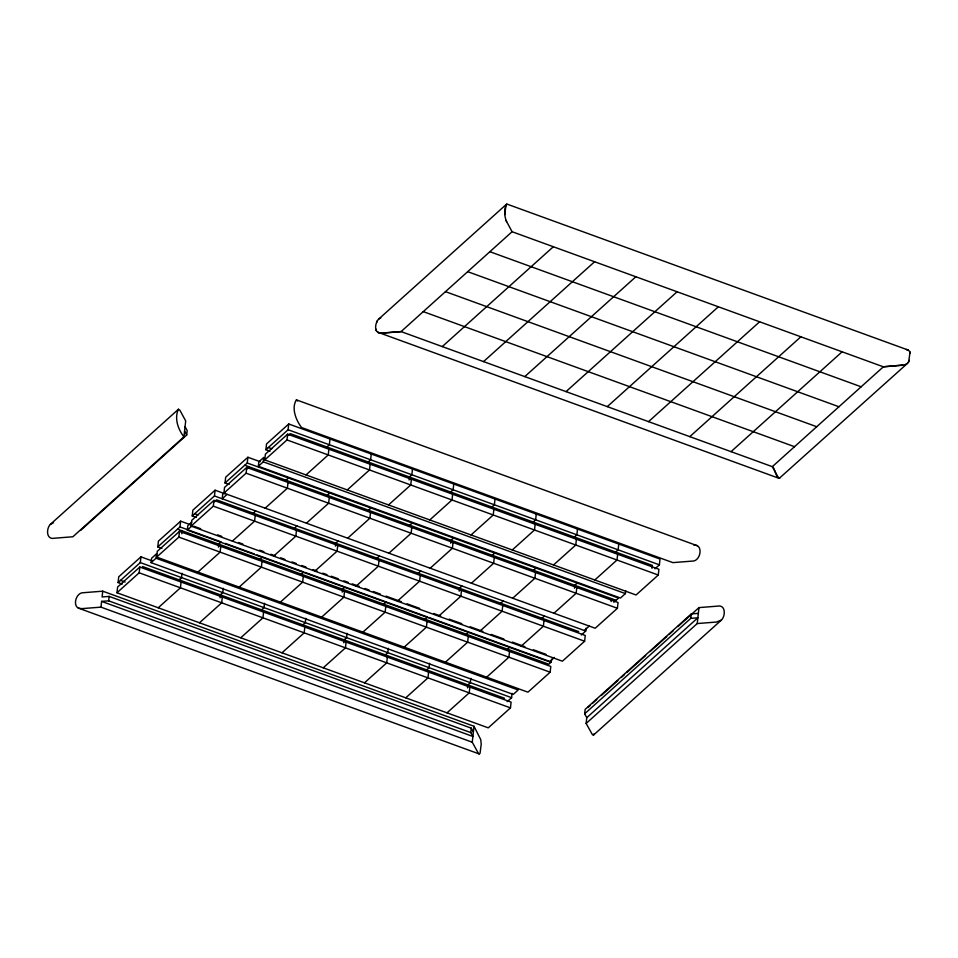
<?xml version="1.0" encoding="UTF-8"?>
<svg xmlns="http://www.w3.org/2000/svg" width="958" height="958" viewBox="0 0 958 958"><rect width="100%" height="100%" fill="white"/><g stroke="black" fill="none" stroke-linecap="round" stroke-linejoin="round"><path stroke-width="1.44" d="M506.59 221.633C504.303 216.58 503.692 208.197 506.938 204.078L907.789 349.909L909.825 351.55L910.04 353.262M504.878 214.568L505.92 205.132M376.111 329.205L376.326 330.905M677.869 626.58L698.981 607.6L717.314 606.163C725.649 604.247 725.793 615.647 721.47 620.006L593.541 735.049L592.499 734.822L586.14 723.446L586.775 717.686L584.655 713.794L585.146 709.363L691.293 613.922L698.346 613.36M584.655 713.794L690.802 618.353L691.293 613.922M586.14 723.446L697.22 623.55L698.981 607.6M479.18 753.934L78.317 608.091C72.461 605.025 76.353 592.319 83.454 592.703L102.734 591.182L474.018 726.272L480.748 739.636L481.215 744.103L480.054 753.299L479.18 753.934L478.329 753.275L472.258 742.222L100.973 607.144L101.608 601.385L108.661 600.834L470.785 732.583L472.893 736.462L101.608 601.385M102.734 591.182L102.099 596.954L109.152 596.403L471.264 728.152L473.384 732.032M108.661 600.834L109.152 596.403M116.972 592.763L117.606 587.003L139.82 567.028L511.105 702.118L510.47 707.878L488.257 727.852L116.972 592.763L139.185 572.8L139.82 567.028M122.217 584.069L118.097 582.572L118.732 576.812L140.946 556.837L151.939 560.849M118.097 582.572L140.311 562.597L140.946 556.837M151.113 562.669L151.603 558.239L156.537 553.796L156.046 558.227L151.113 562.669L513.237 694.418L518.17 689.976L156.046 558.227M156.657 557.089L157.292 551.329L179.505 531.355L550.79 666.445L550.155 672.205L527.942 692.179L156.657 557.089L178.871 537.115L179.505 531.355M161.902 548.395L157.783 546.898L158.417 541.138L180.631 521.164L190.259 524.661M183.936 436.872L185.696 420.921L179.912 410.299L178.523 409.198L50.367 524.361C46.044 528.72 46.188 540.12 54.522 538.204L72.856 536.767L183.936 436.872C178.008 429.196 174.272 418.682 178.296 409.305M80.544 530.457L186.69 435.004L187.181 430.573L185.062 426.681M157.783 546.898L179.996 526.924L180.631 521.164M181.781 533.762L182.116 530.816M181.074 582.045L180.439 587.805L158.226 607.779M182.032 573.291L181.565 577.614L179.086 579.829M554.407 657.416L549.473 661.846L187.349 530.097L187.84 525.667L191.792 522.11M191.109 526.11L191.744 520.35L213.969 500.387L585.254 635.465L584.62 641.225L562.406 661.2L191.109 526.11L213.323 506.147L213.969 500.387M196.366 517.416L192.235 515.919L192.869 510.159L215.083 490.197L224.711 493.693M192.235 515.919L214.448 495.957L215.083 490.197M223.909 493.166L224.543 487.406L246.757 467.432L618.042 602.522L617.407 608.282L595.193 628.244L223.909 493.166L246.122 473.192L246.757 467.432M229.154 484.473L225.034 482.976L225.669 477.204L247.882 457.241L260.253 461.744M218.46 547.114L218.783 544.156L221.25 541.941M220.759 546.371L220.124 552.131L197.911 572.094M220.017 597.792L220.352 594.846L222.819 592.619L223.286 588.296M222.328 597.05L221.693 602.81L199.48 622.784M225.034 482.976L247.248 463.001L247.882 457.241M258.337 466.283L258.828 461.852L263.761 457.421L263.27 461.852L258.337 466.283L620.461 598.031L625.394 593.601L625.718 590.643M255.223 515.392L254.577 521.152L232.363 541.126M264.767 459.912L265.402 454.14L287.616 434.178L658.9 569.268L658.266 575.028L636.052 594.99L264.767 459.912L286.981 439.938L287.616 434.178M270.012 451.218L265.893 449.709L266.528 443.949L288.741 423.987L660.026 559.065L659.391 564.837L655.009 568.777M262.013 561.376L261.378 567.136L239.165 587.11M263.582 612.066L262.947 617.826L240.733 637.788M264.54 603.312L264.073 607.635L261.606 609.851M265.893 449.709L288.107 429.747L288.741 423.987M288.011 482.437L287.376 488.209L265.162 508.171M296.477 530.409L295.83 536.169L273.617 556.131M303.267 576.381L302.632 582.153L280.419 602.115M304.836 627.071L304.201 632.831L281.987 652.805M305.806 618.317L305.327 622.64L302.86 624.856M328.869 449.182L328.235 454.942L306.021 474.917M329.995 438.992L329.36 444.751L326.894 446.979M329.265 497.453L328.63 503.213L306.416 523.188M335.42 546.156L335.743 543.198L338.21 540.983M337.731 545.413L337.084 551.173L314.871 571.148M342.222 592.14L342.545 589.182L345.012 586.967L427.519 616.988L425.053 619.203M344.521 591.397L343.886 597.157L321.672 617.12M343.778 642.818L344.114 639.872L346.58 637.645L347.059 633.334M346.089 642.088L345.455 647.847L323.241 667.81M370.123 464.199L369.489 469.959L347.275 489.921M371.249 454.008L370.614 459.768L368.147 461.984M370.518 512.458L369.884 518.218L347.67 538.192M378.985 560.418L378.35 566.178L356.125 586.152M385.775 606.402L385.14 612.162L362.926 632.136M387.343 657.092L386.709 662.852L364.495 682.826M388.313 648.338L387.834 652.661L385.367 654.877M409.078 479.946L409.401 476.988L411.868 474.773L412.503 469.013M411.377 479.204L410.743 484.964L388.529 504.938M411.772 527.475L411.138 533.235L388.924 553.197M420.239 575.435L419.604 581.195L397.378 601.157M427.029 621.419L426.394 627.179L404.18 647.141M428.597 672.097L427.963 677.857L405.749 697.831M429.567 663.355L429.088 667.666L426.621 669.893M452.631 494.22L451.996 499.98L429.783 519.943M453.757 484.018L453.122 489.778L450.655 492.005M450.727 543.222L451.05 540.264L453.517 538.049M453.026 542.479L452.392 548.239L430.178 568.214M459.181 591.182L459.505 588.224L461.984 586.009M461.493 590.439L460.858 596.199L438.632 616.174M468.282 636.423L467.648 642.183L445.434 662.158M467.54 687.856L467.875 684.898L470.342 682.683L470.821 678.36M469.851 687.114L469.216 692.874L447.003 712.836M493.885 509.225L493.25 514.985L471.037 534.959M495.011 499.034L494.376 504.794L491.909 507.01M470.785 732.583L471.264 728.152M472.258 742.222L474.018 726.272M494.28 557.496L493.645 563.256L471.432 583.218M502.746 605.456L502.112 611.216L479.898 631.178M509.536 651.428L508.902 657.2L486.688 677.162M507.201 701.639L511.596 697.687L512.075 693.364M535.139 524.23L534.504 529.99L512.291 549.964M536.264 514.039L535.63 519.799L533.163 522.026M535.534 572.501L534.899 578.261L512.686 598.235M544 620.461L543.366 626.221L521.152 646.195M177.529 529.139L548.814 664.229L551.281 662.014L551.604 659.128M576.393 539.246L575.758 545.006L553.544 564.969M577.518 529.056L576.884 534.815L574.417 537.031M574.489 588.248L574.812 585.302L577.279 583.075M576.788 587.505L576.153 593.265L553.94 613.24M581.35 634.986L585.745 631.035L586.057 628.161M611.156 601.588L611.479 598.642M617.647 554.251L617.012 560.011L594.798 579.985M618.772 544.06L618.138 549.82L615.671 552.036M652.015 568.334L652.338 565.388L290.226 433.627L288.059 435.579M909.262 360.352L907.645 363.226L779.213 478.377L377.691 332.198M376.889 322.116L377.165 320.93M594.176 733.589L593.541 735.049M380.805 333.133L401.019 331.576L772.304 466.666C775.166 467.839 776.052 479.898 780.087 477.731M908.651 362.16L910.028 352.101M506.674 204.078L378.518 319.242C375.237 322.618 373.56 332.342 379.943 332.965M247.2 468.833L249.355 466.893M904.52 364.854L883.384 366.818L512.087 231.728L401.007 331.648L381.727 333.144M214.412 501.776L216.568 499.837L578.692 631.585M224.663 492.556L222.687 494.34L222.196 498.771L227.142 494.328M187.349 530.097L192.283 525.655M286.035 480.233L288.502 478.006M253.235 513.177L255.702 510.961M442.273 346.58L553.341 246.745M327.289 495.238L329.756 493.023M260.037 559.161L262.504 556.945M294.489 528.193L296.956 525.966M483.527 361.597L594.595 261.75M368.543 510.255L371.009 508.027M301.291 574.177L303.758 571.95L257.007 554.945M524.78 376.602L635.849 276.766M409.796 525.259L412.263 523.044M376.997 558.215L379.464 555.987M566.034 391.618L677.102 291.771M383.799 604.187L386.266 601.971M418.251 573.219L420.718 571.004M607.288 406.623L718.356 306.788M492.304 555.281L494.771 553.053M648.542 421.64L759.61 321.792M533.558 570.285L536.025 568.07M466.306 634.208L468.773 631.993L508.65 646.506M500.759 603.241L503.237 601.025M689.796 436.644L800.864 336.797M507.56 649.225L510.027 646.997L551.281 662.014M542.012 618.245L544.491 616.03M731.05 451.649L842.118 351.814M613.874 602.283L618.533 598.091L247.248 463.001M584.32 630.52L589.254 626.077M883.372 366.818L772.304 466.666L778.375 477.707M587.901 707.495L590.116 705.495M592.343 703.495L596.786 699.496M601.229 695.508L617.886 680.515M621.215 677.522L624.556 674.528M626.771 672.528L645.656 655.547M650.099 651.548L666.768 636.567M668.983 634.567L673.426 630.58M586.775 717.686L697.855 617.79L690.802 618.353M50.367 524.361L53.492 522.733M378.518 319.158L380.757 317.912M907.633 363.262L904.508 364.902M721.47 620.006L716.5 622.041L697.22 623.55M902.664 365.261L883.384 366.77M100.973 607.144L81.693 608.641L78.317 608.091M693.903 545.162C703.807 544.204 700.669 561.568 692.143 561.113L672.863 562.621L301.578 427.543C296.13 420.502 291.04 408.108 296.417 399.869L697.28 545.713M379.931 333.037L380.817 333.061M906.208 349.466L908.459 350.197M907.034 349.646L907.789 349.909M378.362 332.522L379.117 332.785M489.873 251.703L861.158 386.793M467.66 271.665L838.945 406.755M445.446 291.639L816.731 426.729M423.232 311.613L794.517 446.691M288.107 429.747L659.391 564.837M286.981 439.938L658.266 575.028M268.36 447.494L271.797 448.751M263.27 461.852L625.394 593.601M244.781 465.217L616.066 600.307M246.122 473.192L617.407 608.282M214.448 495.957L585.745 631.035M213.323 506.147L584.62 641.225M194.702 513.704L198.15 514.949M193.684 526.17L200.701 528.72M217.55 534.851L221.765 536.384M238.602 542.515L242.817 544.048M259.654 550.167L263.869 551.7M270.886 554.251L275.09 555.784M280.706 557.831L284.921 559.364M291.939 561.915L296.154 563.448M301.758 565.495L305.973 567.028M312.991 569.579L317.206 571.112M322.822 573.147L327.025 574.68M331.24 576.213L338.258 578.764M343.874 580.811L348.077 582.344M352.293 583.877L359.31 586.428M364.926 588.475L369.129 589.996M373.345 591.529L380.362 594.092M385.978 596.127L401.414 601.744M407.03 603.791L419.664 608.39M433.699 613.491L440.716 616.042M449.134 619.107L461.768 623.706M470.186 626.771L482.82 631.37M491.25 634.435L503.872 639.022M512.302 642.088L524.924 646.686M533.355 649.752L545.988 654.35M179.996 526.924L219.873 541.438M225.369 543.437L254.253 553.94M305.135 572.453L343.635 586.464M428.897 617.479L467.396 631.49M178.871 537.115L550.155 672.205M140.311 562.597L511.596 697.687M142.419 566.489L504.543 698.238M139.185 572.8L510.47 707.878M120.564 580.356L125.139 582.021M296.417 399.869L297.555 400.959M512.087 231.728L506.04 220.496M184.571 431.112L186.69 435.004"/></g></svg>
